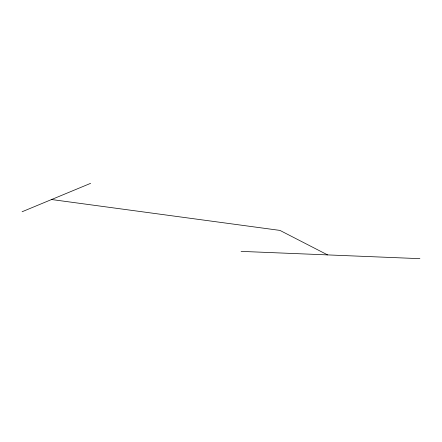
<?xml version="1.0" encoding="UTF-8"?>
<svg xmlns="http://www.w3.org/2000/svg" width="442" height="442" viewBox="0 0 442 442"><rect width="100%" height="100%" fill="white"/><g stroke="black" fill="none" stroke-linecap="round" stroke-linejoin="round"><path stroke-width="0.66" d="M22.1 211.751L90.616 183.342M241.089 251.382L419.9 258.658M51.581 199.53L279.952 230.409L327.599 254.901"/></g></svg>
